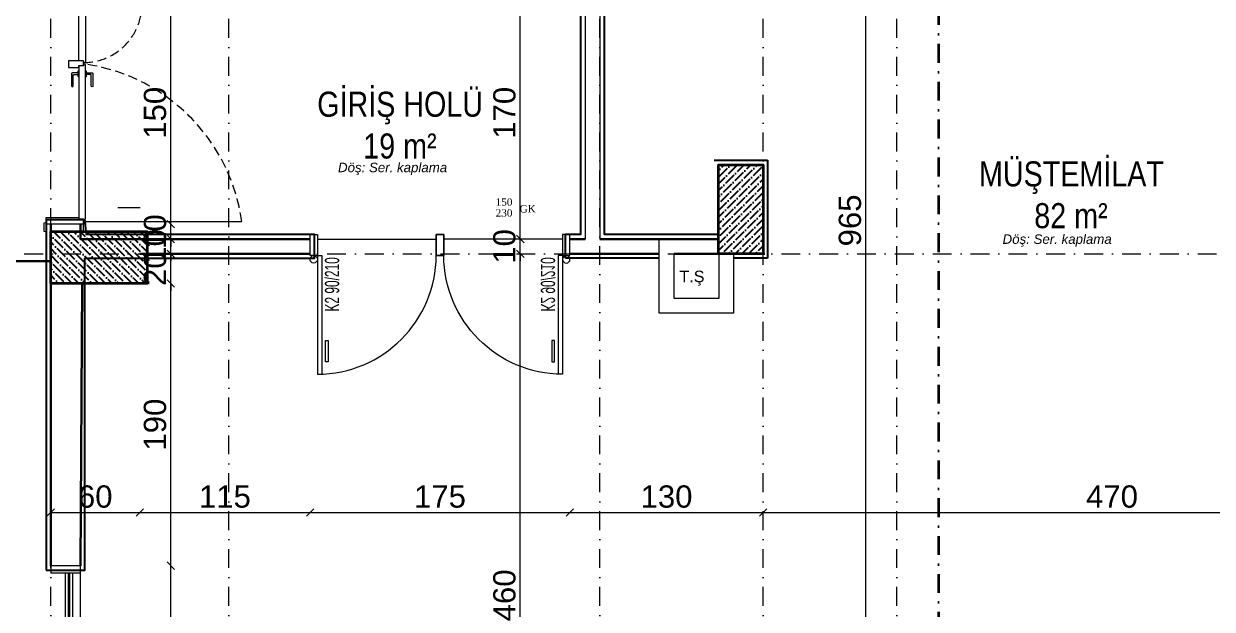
# Model space of a CAD drawing. Header units: millimetres. Extents: x 708 to 46452, y -4963 to 3960.
# Drawn here: x 10993 to 11793, y 2459 to 2853 of the extents above; entities that cross this region are included whole.
import ezdxf

# ---------------------------------------------------------------- set-up
doc = ezdxf.new("R2010")
doc.units = ezdxf.units.MM
for name, pattern in [('DASHDOT', [25.4, 12.7, -6.35, 0, -6.35]), ('DUZ', [0]), ('HIDDEN', [0.375, 0.25, -0.125]), ('HIDDEN2', [4.7625, 3.175, -1.5875])]:
    doc.linetypes.add(name, pattern=pattern)
for name, color, linetype, lineweight in [('00_DUVAR', 22, 'Continuous', 30), ('00_IC_OLCU', 139, 'Continuous', 20), ('00_KAPI', 53, 'Continuous', 13), ('00_KOLON', 2, 'Continuous', 35), ('00_PENCERE', 103, 'Continuous', 13), ('20', 1, 'Continuous', 0), ('aks ve noktalılar', 129, 'DASHDOT', 13), ('KAPI', 133, 'Continuous', 20), ('kesit çizgisi', 4, 'DASHDOT', 35), ('yYAZI', 221, 'Continuous', 30), ('ölçü yatay', 150, 'DUZ', 18)]:
    doc.layers.add(name, color=color, linetype=linetype, lineweight=lineweight)
for name, color, linetype in [('00_YAZI', 214, 'Continuous'), ('DUVARTARAMA', 7, 'Continuous'), ('PENCERE', 3, 'Continuous'), ('SIVA', 135, 'Continuous')]:
    doc.layers.add(name, color=color, linetype=linetype)
doc.styles.add('ARIAL2', font='arial.ttf', dxfattribs={"width": 0.8})
doc.styles.add('ARİAL NARROW', font='ARIALN.TTF', dxfattribs={"width": 0.8})
doc.styles.get("Standard").update_dxf_attribs({"font": 'arial.ttf'})
doc.dimstyles.new('ALP_OLCU', dxfattribs={"dimscale": 0, "dimtxt": 15, "dimasz": 5, "dimexe": 0.18, "dimexo": 0.06, "dimgap": 3, "dimtad": 1, "dimdec": 0, "dimrnd": 0.1, "dimzin": 9, "dimdsep": 46, "dimtxsty": 'Standard', "dimblk": 'OBLIQUE', "dimcen": 0, "dimse1": 1, "dimse2": 1, "dimclrd": 256, "dimclre": 256, "dimclrt": 53, "dimadec": 0, "dimazin": 0, "dimtfac": 1, "dimtdec": 0, "dimtix": 1, "dimtmove": 1, "dimatfit": 3, "dimldrblk": 'ARCHTICK', "dimfxl": 0.18, "dimtolj": 1, "dimlwd": -1, "dimarcsym": 0})

# ---------------------------------------------------------------- blocks, each defined once
blk = doc.blocks.new('dfhaergtyjökl')
at = {"layer": '00_KAPI'}
for p, q in [((-11892.84, 6349.56, 0), (-11878.84, 6349.56, 0)), ((-11892.84, 6344.56, 0), (-11892.84, 6349.56, 0)), ((-11878.84, 6349.56, 0), (-11878.84, 6344.56, 0)), ((-11892.84, 6344.56, 0), (-11972.84, 6344.56, 0)), ((-11892.84, 6341.56, 0), (-11972.78, 6341.56, 0)), ((-11878.84, 6344.56, 0), (-11892.84, 6344.56, 0)), ((-11892.84, 6344.56, 0), (-11892.84, 6341.56, 0)), ((-11881.84, 6344.56, 0), (-11881.84, 6264.56, 0)), ((-11964.58, 6339.16, 0), (-11950.23, 6339.16, 0)), ((-11964.58, 6337.38, 0), (-11964.58, 6339.16, 0)), ((-11950.23, 6337.38, 0), (-11964.58, 6337.38, 0)), ((-11950.23, 6339.16, 0), (-11950.23, 6337.38, 0)), ((-11878.84, 6264.56, 0), (-11892.84, 6264.56, 0)), ((-11892.84, 6264.56, 0), (-11892.84, 6259.56, 0)), ((-11878.84, 6259.56, 0), (-11878.84, 6264.56, 0)), ((-11892.84, 6259.56, 0), (-11878.84, 6259.56, 0))]:
    blk.add_line(p, q, dxfattribs=at)
blk.add_circle((-11895.53, 6347.14), 2.48, dxfattribs=at)
blk.add_arc((-11892.54, 6344.93, 0), 80.37, 180.26157, 269.79129, dxfattribs=at)
at = {"layer": '00_KAPI', "width": 0.6}
blk.add_text('K2 90/210', height=9.562, dxfattribs=at).set_placement((-11930.64, 6330))
blk = doc.blocks.new('k1')
at = {"layer": 'KAPI'}
for p, q in [((-91.19, 3694.52), (-94.19, 3694.52)), ((-94.19, 3657.82), (-94.19, 3693.32)), ((-89.69, 3695.42), (-91.19, 3695.72)), ((-91.19, 3695.72), (-91.19, 3694.52)), ((-90.68, 3696.13), (-51.67, 3696.13)), ((-89.69, 3695.42), (-89.69, 3656.92)), ((-91.19, 3657.82), (-101.19, 3657.82)), ((-101.19, 3657.82), (-101.19, 3653.32)), ((-101.19, 3653.32), (-94.19, 3653.32)), ((-91.19, 3657.82), (-94.19, 3657.82)), ((-94.19, 3653.32), (-94.19, 3654.72)), ((-94.19, 3654.72), (-91.19, 3654.72)), ((-94.19, 3654.52), (-94.19, 3552.32)), ((-91.19, 3654.52), (-94.19, 3654.52)), ((-91.19, 3654.72), (-91.19, 3657.82)), ((-91.19, 3656.62), (-91.19, 3657.82)), ((-89.69, 3656.92), (-91.19, 3656.62)), ((-91.19, 3655.72), (-91.19, 3654.52)), ((-89.69, 3655.42), (-91.19, 3655.72)), ((-89.69, 3551.12), (-89.69, 3655.42)), ((-67.92, 3559.1), (-52.89, 3559.1)), ((-91.19, 3551.12), (-94.19, 3551.12)), ((-91.19, 3549.92), (-91.19, 3551.12)), ((-89.69, 3550.22), (-91.19, 3549.92)), ((-90.68, 3549.51), (15.53, 3549.51))]:
    blk.add_line(p, q, dxfattribs=at)
for points in [[(-117.69, 3702.52), (-116.19, 3702.82), (-116.19, 3696.82), (-117.69, 3697.12), (-117.69, 3702.52)], [(-89.69, 3702.52), (-91.19, 3702.82), (-91.19, 3696.82), (-89.69, 3697.12), (-89.69, 3702.52)], [(-117.69, 3543.12), (-116.19, 3542.82), (-116.19, 3548.82), (-117.69, 3548.52), (-117.69, 3543.12)], [(-89.69, 3543.12), (-91.19, 3542.82), (-91.19, 3548.82), (-89.69, 3548.52), (-89.69, 3543.12)]]:
    blk.add_lwpolyline(points, dxfattribs=at)
for points in [[(-91.19, 3697.82), (-116.19, 3697.82), (-116.19, 3693.32), (-94.19, 3693.32), (-94.19, 3694.72), (-91.19, 3694.72)], [(-91.19, 3547.82), (-116.19, 3547.82), (-116.19, 3552.32), (-94.19, 3552.32), (-94.19, 3550.92), (-91.19, 3550.92)]]:
    blk.add_lwpolyline(points, close=True, dxfattribs=at)
for points in [[(-94.19, 3647.12), (-94.44, 3647.12, -0.414214), (-94.69, 3647.37), (-94.69, 3650.87, -0.414214), (-94.44, 3651.12), (-94.19, 3651.12)], [(-89.69, 3651.12), (-89.44, 3651.12, -0.414214), (-89.19, 3650.87), (-89.19, 3647.37, -0.414214), (-89.44, 3647.12), (-89.69, 3647.12)], [(-94.69, 3649.72), (-98.59, 3649.72, 0.414214), (-99.19, 3649.12), (-99.19, 3640.98, 1), (-97.99, 3640.98), (-97.99, 3648.27, -0.414214), (-97.74, 3648.52), (-94.69, 3648.52)], [(-89.19, 3649.72), (-85.29, 3649.72, -0.414214), (-84.69, 3649.12), (-84.69, 3640.98, -1), (-85.89, 3640.98), (-85.89, 3648.27, 0.414214), (-86.14, 3648.52), (-89.19, 3648.52)]]:
    blk.add_lwpolyline(points, format="xyb", dxfattribs=at)
for centre in [(-90.68, 3696.13), (-90.68, 3549.51)]:
    blk.add_circle(centre, 0.5, dxfattribs=at)
at = {"layer": 'KAPI', "linetype": 'HIDDEN2', "ltscale": 2}
for centre, radius, start, end in [((-91.18, 3696.13), 39.51, 269.99724, 0), ((-107.47, 3532.65), 124.15, 7.80708, 82.46382)]:
    blk.add_arc(centre, radius, start, end, dxfattribs=at)
at = {"layer": 'KAPI', "char_height": 5, "width": 517.7771, "attachment_point": 9}
for s, insert in [('{\\fTimes New Roman|b0|i0|c162|p18;150}', (197.89, 3560.13)), ('{\\fTimes New Roman|b0|i0|c162|p18;230}', (197.89, 3552.79)), ('{\\fTimes New Roman|b0|i0|c162|p18;GK\\fTimes New Roman|b0|i0|c0|p18;    }', (213.59, 3555.61))]:
    blk.add_mtext(s, dxfattribs=dict(at, insert=insert))
blk = doc.blocks.new('YHTYHYT')
at = {"layer": '00_PENCERE', "lineweight": 15}
for p, q in [((6940.02, -2497.96), (6940.02, -2502.96)), ((6960.02, -2497.96), (6940.02, -2497.96)), ((6960.02, -2585.46), (6960.02, -2497.96)), ((6960.02, -2502.96), (6940.02, -2502.96)), ((6950.02, -2585.46), (6950.02, -2502.96)), ((6952.02, -2585.46), (6952.02, -2502.96)), ((6953.02, -2585.46), (6953.02, -2502.96)), ((6955.02, -2585.46), (6955.02, -2502.96)), ((6940.02, -2672.96), (6940.02, -2585.46)), ((6940.02, -2585.46), (6960.02, -2585.46)), ((6960.02, -2585.46), (6960.02, -2590.46)), ((6940.02, -2590.46), (6960.02, -2590.46)), ((6950.02, -2672.96), (6950.02, -2590.46)), ((6952.02, -2672.96), (6952.02, -2590.46)), ((6953.02, -2672.96), (6953.02, -2590.46)), ((6955.02, -2672.96), (6955.02, -2590.46)), ((6960.02, -2672.96), (6940.02, -2672.96)), ((6940.02, -2672.96), (6940.02, -2677.96)), ((6960.02, -2677.96), (6960.02, -2672.96)), ((6940.02, -2677.96), (6960.02, -2677.96))]:
    blk.add_line(p, q, dxfattribs=at)
at = {"layer": '00_PENCERE', "insert": (6936.04, -2612.8), "char_height": 8.594, "width": 97.8459, "attachment_point": 7, "rotation": 90, "style": 'ARIAL2'}
blk.add_mtext('P1 180/160', dxfattribs=at)
blk = doc.blocks.new('KOLON')
at = {"layer": 'DUVARTARAMA'}
h = blk.add_hatch(dxfattribs=at)
h.set_pattern_fill('ANSI36', color=8)
h.paths.add_polyline_path([(549.39, 3102.43), (579.39, 3102.43), (579.39, 3042.43), (549.39, 3042.43)])
at = {"layer": '00_KOLON'}
blk.add_lwpolyline([(549.39, 3102.43), (579.39, 3102.43), (579.39, 3042.43), (549.39, 3042.43), (549.39, 3102.43)], dxfattribs=at)
blk = doc.blocks.new('REGEG')
at = {"layer": 'DUVARTARAMA'}
h = blk.add_hatch(dxfattribs=at)
h.set_pattern_fill('ANSI36', color=8, angle=90)
h.set_pattern_definition([(135, (5723.2042, 1838.1007), (-6.173926, 1.683798), [7.9375, -1.5875, 0, -1.5875])])
h.paths.add_polyline_path([(2620.77, 2387.49), (2620.77, 2422.49), (2685.77, 2422.49), (2685.77, 2387.49)])
at = {"layer": '00_KOLON'}
blk.add_lwpolyline([(2620.77, 2387.49), (2620.77, 2422.49), (2685.77, 2422.49), (2685.77, 2387.49), (2620.77, 2387.49)], dxfattribs=at)
at = {"layer": 'aks ve noktalılar'}
for points in [[(2620.77, 1507.49), (2620.77, 3255.99)], [(2740.77, 1507.49), (2740.77, 3255.99)], [(2990.77, 1507.49), (2990.77, 3255.99)], [(3100.77, 1507.49), (3100.77, 3255.99)], [(3190.77, 1507.49), (3190.77, 3255.99)], [(2194.99, 2407.49), (3870.77, 2407.49)]]:
    blk.add_lwpolyline(points, dxfattribs=at)
at = {"layer": '00_KOLON', "rotation": 180}
blk.add_blockref('KOLON', (3650.16, 5509.92), dxfattribs=at)
blk = doc.blocks.new('rgeerge')
at = {"layer": 'kesit çizgisi', "lineweight": 35}
blk.add_line((-2172732.26, 772571.41), (-2172732.26, 770439.62), dxfattribs=at)
blk = doc.blocks.new('_Oblique')
at = {"color": 0, "linetype": 'ByBlock', "lineweight": -2}
blk.add_line((-0.5, -0.5), (0.5, 0.5), dxfattribs=at)
blk = doc.blocks.new('*D197')
at = {"layer": '00_IC_OLCU', "transparency": 16777216}
blk.add_line((10740.88, 2308.33), (10740.88, 2488.33), dxfattribs=at)
at = {"layer": 'Defpoints', "color": 0, "transparency": 16777216}
for p in [(10740.88, 2488.33), (11020.93, 2488.33), (11010.93, 2308.33)]:
    blk.add_point(p, dxfattribs=at)
at = {"layer": '00_IC_OLCU', "transparency": 16777216, "xscale": 5, "yscale": 5, "zscale": 5}
for p, rotation in [((10740.88, 2488.33), 90), ((10740.88, 2308.33), 270)]:
    blk.add_blockref('_Oblique', p, dxfattribs=dict(at, rotation=rotation))
at = {"layer": '00_IC_OLCU', "color": 53, "transparency": 16777216, "insert": (10730.22, 2398.33), "char_height": 15, "attachment_point": 5, "rotation": 90}
blk.add_mtext('\\A1;180', dxfattribs=at)
blk = doc.blocks.new('_ArchTick')
at = {"color": 0, "linetype": 'ByBlock', "const_width": 0.15}
blk.add_lwpolyline([(-0.5, -0.5), (0.5, 0.5)], dxfattribs=at)
blk = doc.blocks.new('*D198')
at = {"layer": '00_IC_OLCU', "transparency": 16777216}
blk.add_line((10740.88, 2488.33), (10740.88, 2968.33), dxfattribs=at)
at = {"layer": 'Defpoints', "color": 0, "transparency": 16777216}
for p in [(10740.88, 2968.33), (11020.93, 2968.33), (11020.93, 2488.33)]:
    blk.add_point(p, dxfattribs=at)
at = {"layer": '00_IC_OLCU', "transparency": 16777216, "xscale": 5, "yscale": 5, "zscale": 5}
for p, rotation in [((10740.88, 2968.33), 90), ((10740.88, 2488.33), 270)]:
    blk.add_blockref('_Oblique', p, dxfattribs=dict(at, rotation=rotation))
at = {"layer": '00_IC_OLCU', "color": 53, "transparency": 16777216, "insert": (10730.22, 2728.33), "char_height": 15, "attachment_point": 5, "rotation": 90}
blk.add_mtext('\\A1;480', dxfattribs=at)
blk = doc.blocks.new('*D357')
at = {"layer": '00_IC_OLCU', "transparency": 16777216}
blk.add_line((11560.08, 2238.33), (11560.08, 3203.33), dxfattribs=at)
at = {"layer": 'Defpoints', "color": 0, "transparency": 16777216}
for p in [(11560.08, 3203.33), (11560.08, 3203.33), (11580.93, 2238.33)]:
    blk.add_point(p, dxfattribs=at)
at = {"layer": '00_IC_OLCU', "transparency": 16777216, "xscale": 5, "yscale": 5, "zscale": 5}
for p, rotation in [((11560.08, 3203.33), 90), ((11560.08, 2238.33), 270)]:
    blk.add_blockref('_Oblique', p, dxfattribs=dict(at, rotation=rotation))
at = {"layer": '00_IC_OLCU', "color": 53, "transparency": 16777216, "insert": (11549.42, 2720.83), "char_height": 15, "attachment_point": 5, "rotation": 90}
blk.add_mtext('\\A1;965', dxfattribs=at)
blk = doc.blocks.new('*D359')
at = {"layer": '00_IC_OLCU', "transparency": 16777216}
blk.add_line((11327.3, 2238.33), (11327.3, 2698.33), dxfattribs=at)
at = {"layer": 'Defpoints', "color": 0, "transparency": 16777216}
for p in [(11327.3, 2698.33), (11360.72, 2698.33), (11380.93, 2238.33)]:
    blk.add_point(p, dxfattribs=at)
at = {"layer": '00_IC_OLCU', "transparency": 16777216, "xscale": 5, "yscale": 5, "zscale": 5}
for p, rotation in [((11327.3, 2698.33), 90), ((11327.3, 2238.33), 270)]:
    blk.add_blockref('_Oblique', p, dxfattribs=dict(at, rotation=rotation))
at = {"layer": '00_IC_OLCU', "color": 53, "transparency": 16777216, "insert": (11316.64, 2468.33), "char_height": 15, "attachment_point": 5, "rotation": 90}
blk.add_mtext('\\A1;460', dxfattribs=at)
blk = doc.blocks.new('*D360')
at = {"layer": '00_IC_OLCU', "transparency": 16777216}
for p, q in [((11327.3, 2708.33), (11327.3, 2713.33)), ((11327.3, 2698.33), (11327.3, 2708.33)), ((11327.3, 2698.33), (11327.3, 2693.33))]:
    blk.add_line(p, q, dxfattribs=at)
at = {"layer": 'Defpoints', "color": 0, "transparency": 16777216}
for p in [(11327.3, 2708.33), (11365.82, 2708.33), (11360.72, 2698.33)]:
    blk.add_point(p, dxfattribs=at)
at = {"layer": '00_IC_OLCU', "transparency": 16777216, "xscale": 5, "yscale": 5, "zscale": 5}
for p, rotation in [((11327.3, 2708.33), 270), ((11327.3, 2698.33), 90)]:
    blk.add_blockref('_Oblique', p, dxfattribs=dict(at, rotation=rotation))
at = {"layer": '00_IC_OLCU', "color": 53, "transparency": 16777216, "insert": (11316.64, 2703.33), "char_height": 15, "attachment_point": 5, "rotation": 90}
blk.add_mtext('\\A1;10', dxfattribs=at)
blk = doc.blocks.new('*D361')
at = {"layer": '00_IC_OLCU', "transparency": 16777216}
blk.add_line((11327.3, 2708.33), (11327.3, 2878.33), dxfattribs=at)
at = {"layer": 'Defpoints', "color": 0, "transparency": 16777216}
for p in [(11327.3, 2878.33), (11355.93, 2878.33), (11365.82, 2708.33)]:
    blk.add_point(p, dxfattribs=at)
at = {"layer": '00_IC_OLCU', "transparency": 16777216, "xscale": 5, "yscale": 5, "zscale": 5}
for p, rotation in [((11327.3, 2878.33), 90), ((11327.3, 2708.33), 270)]:
    blk.add_blockref('_Oblique', p, dxfattribs=dict(at, rotation=rotation))
at = {"layer": '00_IC_OLCU', "color": 53, "transparency": 16777216, "insert": (11316.64, 2793.33), "char_height": 15, "attachment_point": 5, "rotation": 90}
blk.add_mtext('\\A1;170', dxfattribs=at)
blk = doc.blocks.new('*D213')
at = {"layer": '00_IC_OLCU', "transparency": 16777216}
blk.add_line((11091.93, 2308.33), (11091.93, 2488.33), dxfattribs=at)
at = {"layer": 'Defpoints', "color": 0, "transparency": 16777216}
for p in [(11030.93, 2488.33), (11091.93, 2488.33), (11020.93, 2308.33)]:
    blk.add_point(p, dxfattribs=at)
at = {"layer": '00_IC_OLCU', "transparency": 16777216, "xscale": 5, "yscale": 5, "zscale": 5}
for p, rotation in [((11091.93, 2488.33), 90), ((11091.93, 2308.33), 270)]:
    blk.add_blockref('_Oblique', p, dxfattribs=dict(at, rotation=rotation))
at = {"layer": '00_IC_OLCU', "color": 53, "transparency": 16777216, "insert": (11081.27, 2398.33), "char_height": 15, "attachment_point": 5, "rotation": 90}
blk.add_mtext('\\A1;180', dxfattribs=at)
blk = doc.blocks.new('*D214')
at = {"layer": '00_IC_OLCU', "transparency": 16777216}
blk.add_line((11091.93, 2488.33), (11091.93, 2678.33), dxfattribs=at)
at = {"layer": 'Defpoints', "color": 0, "transparency": 16777216}
for p in [(11070.93, 2678.33), (11091.93, 2678.33), (11030.93, 2488.33)]:
    blk.add_point(p, dxfattribs=at)
at = {"layer": '00_IC_OLCU', "transparency": 16777216, "xscale": 5, "yscale": 5, "zscale": 5}
for p, rotation in [((11091.93, 2678.33), 90), ((11091.93, 2488.33), 270)]:
    blk.add_blockref('_Oblique', p, dxfattribs=dict(at, rotation=rotation))
at = {"layer": '00_IC_OLCU', "color": 53, "transparency": 16777216, "insert": (11081.27, 2583.33), "char_height": 15, "attachment_point": 5, "rotation": 90}
blk.add_mtext('\\A1;190', dxfattribs=at)
blk = doc.blocks.new('*D215')
at = {"layer": '00_IC_OLCU', "transparency": 16777216}
for p, q in [((11091.93, 2698.33), (11091.93, 2703.33)), ((11091.93, 2678.33), (11091.93, 2698.33)), ((11091.93, 2678.33), (11091.93, 2673.33))]:
    blk.add_line(p, q, dxfattribs=at)
at = {"layer": 'Defpoints', "color": 0, "transparency": 16777216}
for p in [(11070.93, 2698.33), (11091.93, 2698.33), (11070.93, 2678.33)]:
    blk.add_point(p, dxfattribs=at)
at = {"layer": '00_IC_OLCU', "transparency": 16777216, "xscale": 5, "yscale": 5, "zscale": 5}
for p, rotation in [((11091.93, 2698.33), 270), ((11091.93, 2678.33), 90)]:
    blk.add_blockref('_Oblique', p, dxfattribs=dict(at, rotation=rotation))
at = {"layer": '00_IC_OLCU', "color": 53, "transparency": 16777216, "insert": (11081.27, 2688.33), "char_height": 15, "attachment_point": 5, "rotation": 90}
blk.add_mtext('\\A1;20', dxfattribs=at)
blk = doc.blocks.new('*D216')
at = {"layer": '00_IC_OLCU', "transparency": 16777216}
for p, q in [((11091.93, 2708.33), (11091.93, 2713.33)), ((11091.93, 2698.33), (11091.93, 2708.33)), ((11091.93, 2698.33), (11091.93, 2693.33))]:
    blk.add_line(p, q, dxfattribs=at)
at = {"layer": 'Defpoints', "color": 0, "transparency": 16777216}
for p in [(11070.93, 2708.33), (11091.93, 2708.33), (11070.93, 2698.33)]:
    blk.add_point(p, dxfattribs=at)
at = {"layer": '00_IC_OLCU', "transparency": 16777216, "xscale": 5, "yscale": 5, "zscale": 5}
for p, rotation in [((11091.93, 2708.33), 270), ((11091.93, 2698.33), 90)]:
    blk.add_blockref('_Oblique', p, dxfattribs=dict(at, rotation=rotation))
at = {"layer": '00_IC_OLCU', "color": 53, "transparency": 16777216, "insert": (11081.27, 2703.33), "char_height": 15, "attachment_point": 5, "rotation": 90}
blk.add_mtext('\\A1;10', dxfattribs=at)
blk = doc.blocks.new('*D217')
at = {"layer": '00_IC_OLCU', "transparency": 16777216}
for p, q in [((11091.93, 2718.33), (11091.93, 2723.33)), ((11091.93, 2708.33), (11091.93, 2718.33)), ((11091.93, 2708.33), (11091.93, 2703.33))]:
    blk.add_line(p, q, dxfattribs=at)
at = {"layer": 'Defpoints', "color": 0, "transparency": 16777216}
for p in [(11030.93, 2718.33), (11091.93, 2718.33), (11070.93, 2708.33)]:
    blk.add_point(p, dxfattribs=at)
at = {"layer": '00_IC_OLCU', "transparency": 16777216, "xscale": 5, "yscale": 5, "zscale": 5}
for p, rotation in [((11091.93, 2718.33), 270), ((11091.93, 2708.33), 90)]:
    blk.add_blockref('_Oblique', p, dxfattribs=dict(at, rotation=rotation))
at = {"layer": '00_IC_OLCU', "color": 53, "transparency": 16777216, "insert": (11081.27, 2713.33), "char_height": 15, "attachment_point": 5, "rotation": 90}
blk.add_mtext('\\A1;10', dxfattribs=at)
blk = doc.blocks.new('*D346')
at = {"layer": '00_IC_OLCU', "transparency": 16777216}
blk.add_line((11091.93, 2718.33), (11091.93, 2868.33), dxfattribs=at)
at = {"layer": 'Defpoints', "color": 0, "transparency": 16777216}
for p in [(11030.93, 2868.33), (11091.93, 2868.33), (11030.93, 2718.33)]:
    blk.add_point(p, dxfattribs=at)
at = {"layer": '00_IC_OLCU', "transparency": 16777216, "xscale": 5, "yscale": 5, "zscale": 5}
for p, rotation in [((11091.93, 2868.33), 90), ((11091.93, 2718.33), 270)]:
    blk.add_blockref('_Oblique', p, dxfattribs=dict(at, rotation=rotation))
at = {"layer": '00_IC_OLCU', "color": 53, "transparency": 16777216, "insert": (11081.27, 2793.33), "char_height": 15, "attachment_point": 5, "rotation": 90}
blk.add_mtext('\\A1;150', dxfattribs=at)
blk = doc.blocks.new('*D236')
at = {"layer": '00_IC_OLCU', "transparency": 16777216}
blk.add_line((11010.93, 2524.14), (11070.93, 2524.14), dxfattribs=at)
at = {"layer": 'Defpoints', "color": 0, "transparency": 16777216}
for p in [(11010.93, 2678.33), (11070.93, 2678.33), (11070.93, 2524.14)]:
    blk.add_point(p, dxfattribs=at)
at = {"layer": '00_IC_OLCU', "transparency": 16777216, "xscale": 5, "yscale": 5, "zscale": 5, "rotation": 180}
blk.add_blockref('_Oblique', (11010.93, 2524.14), dxfattribs=at)
at = {"layer": '00_IC_OLCU', "transparency": 16777216, "xscale": 5, "yscale": 5, "zscale": 5}
blk.add_blockref('_Oblique', (11070.93, 2524.14), dxfattribs=at)
at = {"layer": '00_IC_OLCU', "color": 53, "transparency": 16777216, "insert": (11040.93, 2534.8), "char_height": 15, "attachment_point": 5}
blk.add_mtext('\\A1;60', dxfattribs=at)
blk = doc.blocks.new('*D237')
at = {"layer": '00_IC_OLCU', "transparency": 16777216}
blk.add_line((11070.93, 2524.14), (11185.7, 2524.14), dxfattribs=at)
at = {"layer": 'Defpoints', "color": 0, "transparency": 16777216}
for p in [(11185.7, 2704.33, 0), (11070.93, 2678.33), (11185.7, 2524.14)]:
    blk.add_point(p, dxfattribs=at)
at = {"layer": '00_IC_OLCU', "transparency": 16777216, "xscale": 5, "yscale": 5, "zscale": 5, "rotation": 180}
blk.add_blockref('_Oblique', (11070.93, 2524.14), dxfattribs=at)
at = {"layer": '00_IC_OLCU', "transparency": 16777216, "xscale": 5, "yscale": 5, "zscale": 5}
blk.add_blockref('_Oblique', (11185.7, 2524.14), dxfattribs=at)
at = {"layer": '00_IC_OLCU', "color": 53, "transparency": 16777216, "insert": (11128.31, 2534.8), "char_height": 15, "attachment_point": 5}
blk.add_mtext('\\A1;115', dxfattribs=at)
blk = doc.blocks.new('*D238')
at = {"layer": '00_IC_OLCU', "transparency": 16777216}
blk.add_line((11185.7, 2524.14), (11360.7, 2524.14), dxfattribs=at)
at = {"layer": 'Defpoints', "color": 0, "transparency": 16777216}
for p in [(11185.7, 2704.33, 0), (11360.7, 2704.33, 0), (11360.7, 2524.14)]:
    blk.add_point(p, dxfattribs=at)
at = {"layer": '00_IC_OLCU', "transparency": 16777216, "xscale": 5, "yscale": 5, "zscale": 5, "rotation": 180}
blk.add_blockref('_Oblique', (11185.7, 2524.14), dxfattribs=at)
at = {"layer": '00_IC_OLCU', "transparency": 16777216, "xscale": 5, "yscale": 5, "zscale": 5}
blk.add_blockref('_Oblique', (11360.7, 2524.14), dxfattribs=at)
at = {"layer": '00_IC_OLCU', "color": 53, "transparency": 16777216, "insert": (11273.2, 2534.8), "char_height": 15, "attachment_point": 5}
blk.add_mtext('\\A1;175', dxfattribs=at)
blk = doc.blocks.new('*D239')
at = {"layer": '00_IC_OLCU', "transparency": 16777216}
blk.add_line((11360.7, 2524.14), (11490.93, 2524.14), dxfattribs=at)
at = {"layer": 'Defpoints', "color": 0, "transparency": 16777216}
for p in [(11360.7, 2704.33, 0), (11490.93, 2698.33), (11490.93, 2524.14)]:
    blk.add_point(p, dxfattribs=at)
at = {"layer": '00_IC_OLCU', "transparency": 16777216, "xscale": 5, "yscale": 5, "zscale": 5, "rotation": 180}
blk.add_blockref('_Oblique', (11360.7, 2524.14), dxfattribs=at)
at = {"layer": '00_IC_OLCU', "transparency": 16777216, "xscale": 5, "yscale": 5, "zscale": 5}
blk.add_blockref('_Oblique', (11490.93, 2524.14), dxfattribs=at)
at = {"layer": '00_IC_OLCU', "color": 53, "transparency": 16777216, "insert": (11425.81, 2534.8), "char_height": 15, "attachment_point": 5}
blk.add_mtext('\\A1;130', dxfattribs=at)
blk = doc.blocks.new('*D240')
at = {"layer": '00_IC_OLCU', "transparency": 16777216}
blk.add_line((11490.93, 2524.14), (11960.93, 2524.14), dxfattribs=at)
at = {"layer": 'Defpoints', "color": 0, "transparency": 16777216}
for p in [(11490.93, 2698.33), (11960.93, 2524.14), (11960.93, 2524.14)]:
    blk.add_point(p, dxfattribs=at)
at = {"layer": '00_IC_OLCU', "transparency": 16777216, "xscale": 5, "yscale": 5, "zscale": 5, "rotation": 180}
blk.add_blockref('_Oblique', (11490.93, 2524.14), dxfattribs=at)
at = {"layer": '00_IC_OLCU', "transparency": 16777216, "xscale": 5, "yscale": 5, "zscale": 5}
blk.add_blockref('_Oblique', (11960.93, 2524.14), dxfattribs=at)
at = {"layer": '00_IC_OLCU', "color": 53, "transparency": 16777216, "insert": (11725.93, 2534.8), "char_height": 15, "attachment_point": 5}
blk.add_mtext('\\A1;470', dxfattribs=at)
blk = doc.blocks.new('REFER')
at = {"layer": '00_IC_OLCU'}
for base, p1, p2, picture, middle in [((11560.08, 3203.33), (11580.93, 2238.33), (11560.08, 3203.33), '*D357', (11549.42, 2720.83)), ((10740.88, 2968.33), (11020.93, 2488.33), (11020.93, 2968.33), '*D198', (10730.22, 2728.33)), ((11327.3, 2878.33), (11365.82, 2708.33), (11355.93, 2878.33), '*D361', (11316.64, 2793.33)), ((11091.93, 2868.33), (11030.93, 2718.33), (11030.93, 2868.33), '*D346', (11081.27, 2793.33)), ((11091.93, 2718.33), (11070.93, 2708.33), (11030.93, 2718.33), '*D217', (11081.27, 2713.33)), ((11091.93, 2708.33), (11070.93, 2698.33), (11070.93, 2708.33), '*D216', (11081.27, 2703.33)), ((11327.3, 2708.33), (11360.72, 2698.33), (11365.82, 2708.33), '*D360', (11316.64, 2703.33)), ((11091.93, 2698.33), (11070.93, 2678.33), (11070.93, 2698.33), '*D215', (11081.27, 2688.33)), ((11327.3, 2698.33), (11380.93, 2238.33), (11360.72, 2698.33), '*D359', (11316.64, 2468.33)), ((11091.93, 2678.33), (11030.93, 2488.33), (11070.93, 2678.33), '*D214', (11081.27, 2583.33)), ((10740.88, 2488.33), (11010.93, 2308.33), (11020.93, 2488.33), '*D197', (10730.22, 2398.33)), ((11091.93, 2488.33), (11020.93, 2308.33), (11030.93, 2488.33), '*D213', (11081.27, 2398.33))]:
    dim = blk.add_linear_dim(base=base, p1=p1, p2=p2, angle=90, dimstyle='ALP_OLCU', override={"dimscale": 1}, dxfattribs=at)
    dim.commit()
    dim.dimension.update_dxf_attribs({"geometry": picture, "text_midpoint": middle})
for base, p1, p2, picture, middle in [((11185.7, 2524.14), (11070.93, 2678.33), (11185.7, 2704.33, 0), '*D237', (11128.31, 2534.8)), ((11360.7, 2524.14), (11185.7, 2704.33, 0), (11360.7, 2704.33, 0), '*D238', (11273.2, 2534.8)), ((11490.93, 2524.14), (11360.7, 2704.33, 0), (11490.93, 2698.33), '*D239', (11425.81, 2534.8)), ((11960.93, 2524.14), (11490.93, 2698.33), (11960.93, 2524.14), '*D240', (11725.93, 2534.8)), ((11070.93, 2524.14), (11010.93, 2678.33), (11070.93, 2678.33), '*D236', (11040.93, 2534.8))]:
    dim = blk.add_linear_dim(base=base, p1=p1, p2=p2, dimstyle='ALP_OLCU', override={"dimscale": 1}, dxfattribs=at)
    dim.commit()
    dim.dimension.update_dxf_attribs({"geometry": picture, "text_midpoint": middle})

msp = doc.modelspace()

# ---------------------------------------------------------------- linework, layer by layer
at = {"layer": '00_DUVAR'}
for p, q in [((11010.93, 2678.33), (11010.93, 2718.33)), ((11070.93, 2698.33), (11185.717, 2698.33)), ((11360.717, 2698.33), (11420.93, 2698.33)), ((11430.93, 2698.33), (11491.951, 2698.33)), ((11010.93, 2488.33), (11010.93, 2678.33)), ((11030.93, 2488.33), (11032.071, 2678.33))]:
    msp.add_line(p, q, dxfattribs=at)
for points in [[(11010.93, 2893.33), (10810.93, 2893.33), (10810.93, 2693.33), (11010.93, 2693.33)], [(11010.93, 2678.33), (11010.93, 2718.33)], [(11106.951, 2708.33), (11030.93, 2708.33), (11030.93, 2718.33)], [(11185.717, 2708.33), (11031.951, 2708.33)], [(11370.93, 2708.33), (11360.717, 2708.33)], [(11460.93, 2708.33), (11380.93, 2708.33)], [(11010.93, 2488.33), (11010.93, 2678.33)]]:
    msp.add_lwpolyline(points, dxfattribs=at)
at = {"layer": '20'}
for points in [[(11370.93, 2878.33), (11370.93, 2708.33)], [(11380.93, 2878.33), (11380.93, 2708.33)]]:
    msp.add_lwpolyline(points, dxfattribs=at)
at = {"layer": 'SIVA'}
for p, q in [((11457.93, 2761.33), (11493.93, 2761.33)), ((11493.93, 2761.33), (11493.928, 2695.33)), ((11357.717, 2695.33), (11357.717, 2711.33)), ((11420.93, 2695.33), (11357.717, 2695.33)), ((11493.928, 2695.33), (11470.93, 2695.33))]:
    msp.add_line(p, q, dxfattribs=at)
msp.add_lwpolyline([(11460.93, 2711.33), (11383.93, 2711.33), (11383.93, 2875.33), (11393.884, 2875.33), (11393.884, 2891.33), (11383.93, 2891.33), (11383.93, 3200.33), (11408.93, 3200.33), (11408.93, 3226.33), (11007.93, 3226.33), (11007.93, 3025.33), (11033.93, 3025.33), (11033.93, 3160.33), (11043.93, 3160.33), (11043.93, 3200.33), (11367.93, 3200.33), (11367.93, 3106.33), (11127.93, 3106.33), (11127.93, 2875.33), (11155.93, 2875.33), (11367.93, 2875.33), (11367.93, 2711.33), (11357.717, 2711.33)], dxfattribs=at)
msp.add_lwpolyline([(11007.93, 2485.33), (11033.93, 2485.33), (11033.93, 2695.33), (11073.93, 2695.33), (11074.951, 2695.33), (11188.717, 2695.33), (11188.717, 2711.33), (11034.951, 2711.33), (11033.93, 2721.33), (11007.93, 2721.33)], close=True, dxfattribs=at)
at = {"layer": 'ölçü yatay'}
for points in [[(11470.93, 2698.33), (11470.93, 2658.33), (11420.93, 2658.33), (11420.93, 2708.33), (11460.93, 2708.33)], [(11460.93, 2698.33), (11460.93, 2668.33), (11430.93, 2668.33), (11430.93, 2698.33), (11460.93, 2698.33)]]:
    msp.add_lwpolyline(points, dxfattribs=at)

# ---------------------------------------------------------------- block references
at = {"linetype": 'HIDDEN'}
msp.add_blockref('rgeerge', (2184341.224, -768813.682), dxfattribs=at)
at = {"layer": '00_KAPI', "rotation": 90.00000000000001}
msp.add_blockref('dfhaergtyjökl', (17535.257, 14590.166, 0), dxfattribs=at)
at = {"layer": '00_KAPI', "xscale": -1, "rotation": 270}
msp.add_blockref('dfhaergtyjökl', (5011.134, 14590.166, 0), dxfattribs=at)
at = {"layer": '00_KOLON'}
msp.add_blockref('REGEG', (8390.157, 290.837), dxfattribs=at)
at = {"layer": 'KAPI'}
msp.add_blockref('k1', (11124.115, -829.491), dxfattribs=at)
at = {"layer": 'PENCERE'}
msp.add_blockref('YHTYHYT', (4070.912, 4986.286), dxfattribs=at)
at = {"layer": 'ölçü yatay'}
msp.add_blockref('REFER', (0, 0), dxfattribs=at)

# ---------------------------------------------------------------- texts
at = {"layer": '00_YAZI', "char_height": 16.875, "width": 303.06029, "attachment_point": 7, "style": 'ARİAL NARROW'}
for s, insert in [('\\pi97.00295;{\\W1;GİRİŞ HOLÜ\\P\\pi128.0191;19 m²}', (11093.481, 2762.3)), ('\\pi90.13669;{\\W1;MÜŞTEMİLAT\\P\\pi127.36874;82 m²}', (11546.186, 2715.379))]:
    msp.add_mtext(s, dxfattribs=dict(at, insert=insert))
at = {"layer": '00_YAZI', "insert": (11431.507, 2687.009), "char_height": 7.7583, "attachment_point": 1}
msp.add_mtext_dynamic_manual_height_columns(' T.Ş', width=707.76621, gutter_width=7.758, heights=[0], dxfattribs=at)
at = {"layer": 'yYAZI', "char_height": 6.4, "width": 95.25986, "attachment_point": 1}
for insert in [(11204.497, 2759.72), (11652.195, 2711.465)]:
    msp.add_mtext('{\\fArial|b0|i1|c162|p34;Döş: Ser. kaplama}', dxfattribs=dict(at, insert=insert))

doc.saveas('drawing.dxf')
